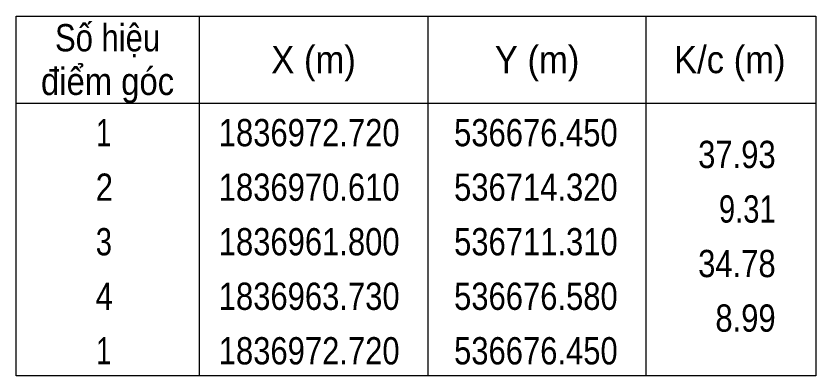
# Model space of a CAD drawing. Header units: metres. Extents: x 536191 to 536835, y 1836796 to 1837089.
# Drawn here: x 536771.49 to 536808.19, y 1836795.75 to 1836812.25 of the extents above; entities that cross this region are included whole.
import ezdxf
from ezdxf.enums import TextEntityAlignment as Align

# ---------------------------------------------------------------- set-up
doc = ezdxf.new("R2010")
doc.units = ezdxf.units.M
doc.header["$LTSCALE"] = 0.58
doc.layers.add('63', color=7, linetype='Continuous', lineweight=13)

msp = doc.modelspace()

# ---------------------------------------------------------------- linework, layer by layer
at = {"layer": '63'}
for p, q in [((536779.89, 1836812.25), (536779.89, 1836795.75)), ((536790.39, 1836812.25), (536790.39, 1836795.75)), ((536800.39, 1836812.25), (536800.39, 1836795.75)), ((536771.49, 1836808.25), (536808.19, 1836808.25))]:
    msp.add_line(p, q, dxfattribs=at)
msp.add_lwpolyline([(536771.49, 1836812.25), (536808.19, 1836812.25), (536808.19, 1836795.75), (536771.49, 1836795.75)], close=True, dxfattribs=at)

# ---------------------------------------------------------------- texts
for s, width, p in [('Số hiệu', 0.85, (536775.69, 1836810.63)), ('X (m)', 0.95, (536785.14, 1836809.63)), ('Y (m)', 0.95, (536795.395, 1836809.63)), ('K/c (m)', 0.95, (536804.235, 1836809.63)), ('điểm góc', 0.9, (536775.69, 1836808.63)), (' 1', 0.75, (536775.34, 1836806.28)), ('1836972.720', 0.85, (536784.94, 1836806.28)), ('536676.450', 0.85, (536795.34, 1836806.28)), (' 2', 0.85, (536775.345, 1836803.78)), ('1836970.610', 0.85, (536784.94, 1836803.78)), ('536714.320', 0.85, (536795.34, 1836803.78)), (' 3', 0.8, (536775.335, 1836801.28)), ('1836961.800', 0.85, (536784.94, 1836801.28)), ('536711.310', 0.85, (536795.34, 1836801.28)), (' 4', 0.85, (536775.34, 1836798.78)), ('1836963.730', 0.85, (536784.94, 1836798.78)), ('536676.580', 0.85, (536795.34, 1836798.78)), (' 1', 0.75, (536775.34, 1836796.28)), ('1836972.720', 0.85, (536784.94, 1836796.28)), ('536676.450', 0.85, (536795.34, 1836796.28))]:
    msp.add_text(s, height=1.25, dxfattribs=dict(at, width=width)).set_placement(p, align=Align.CENTER)
for s, width, p in [('37.93', 0.85, (536806.34, 1836805.28)), ('9.31', 0.8, (536806.34, 1836802.78)), ('34.78', 0.85, (536806.34, 1836800.28)), ('8.99', 0.85, (536806.34, 1836797.78))]:
    msp.add_text(s, height=1.25, dxfattribs=dict(at, width=width)).set_placement(p, align=Align.RIGHT)

doc.saveas('drawing.dxf')
